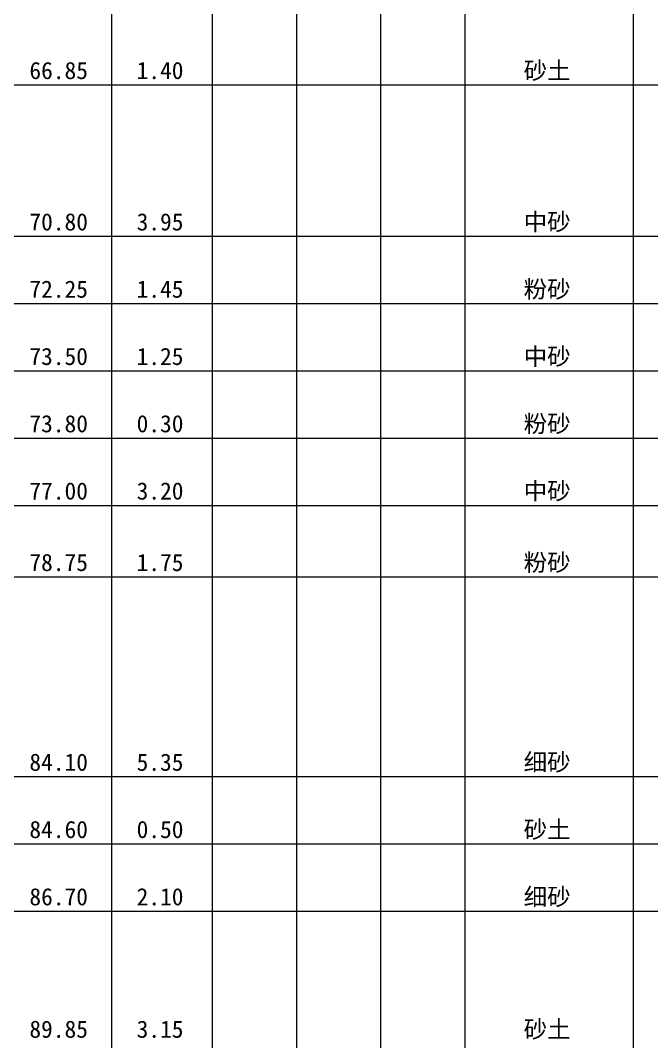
# Model space of a CAD drawing. Header units: inches. Extents: x -27 to 109, y -724 to 26.
# Drawn here: x 21.32 to 36.32, y -88.91 to -64.62 of the extents above; entities that cross this region are included whole.
import ezdxf

# ---------------------------------------------------------------- set-up
doc = ezdxf.new("R2010")
doc.units = ezdxf.units.IN
doc.header["$MEASUREMENT"] = 0
doc.layers.get('0').update_dxf_attribs({"lineweight": 0})
doc.styles.add('宋体', font='')
doc.styles.get('宋体').set_extended_font_data('宋体')

msp = doc.modelspace()

# ---------------------------------------------------------------- linework, layer by layer
at = {"linetype": 'Continuous', "lineweight": 15}
for p, q in [((23.482, 0.896), (23.482, -693.554)), ((25.882, 0.896), (25.882, -693.554)), ((27.882, 0.896), (27.882, -693.554)), ((29.882, 0.896), (29.882, -693.554)), ((31.882, 0.896), (31.882, -693.554)), ((35.882, 0.896), (35.882, -693.554)), ((21.082, -66.154), (23.482, -66.154)), ((23.482, -66.154), (25.882, -66.154)), ((25.882, -66.154), (27.882, -66.154)), ((27.882, -66.154), (29.882, -66.154)), ((29.882, -66.154), (31.882, -66.154)), ((31.882, -66.154), (35.882, -66.154)), ((35.882, -66.154), (65.882, -66.154)), ((21.082, -69.754), (23.482, -69.754)), ((23.482, -69.754), (25.882, -69.754)), ((25.882, -69.754), (27.882, -69.754)), ((27.882, -69.754), (29.882, -69.754)), ((29.882, -69.754), (31.882, -69.754)), ((31.882, -69.754), (35.882, -69.754)), ((35.882, -69.754), (65.882, -69.754)), ((21.082, -71.354), (23.482, -71.354)), ((23.482, -71.354), (25.882, -71.354)), ((25.882, -71.354), (27.882, -71.354)), ((27.882, -71.354), (29.882, -71.354)), ((29.882, -71.354), (31.882, -71.354)), ((31.882, -71.354), (35.882, -71.354)), ((35.882, -71.354), (65.882, -71.354)), ((21.082, -72.954), (23.482, -72.954)), ((23.482, -72.954), (25.882, -72.954)), ((25.882, -72.954), (27.882, -72.954)), ((27.882, -72.954), (29.882, -72.954)), ((29.882, -72.954), (31.882, -72.954)), ((31.882, -72.954), (35.882, -72.954)), ((35.882, -72.954), (65.882, -72.954)), ((21.082, -74.554), (23.482, -74.554)), ((23.482, -74.554), (25.882, -74.554)), ((25.882, -74.554), (27.882, -74.554)), ((27.882, -74.554), (29.882, -74.554)), ((29.882, -74.554), (31.882, -74.554)), ((31.882, -74.554), (35.882, -74.554)), ((35.882, -74.554), (65.882, -74.554)), ((21.082, -76.154), (23.482, -76.154)), ((23.482, -76.154), (25.882, -76.154)), ((25.882, -76.154), (27.882, -76.154)), ((27.882, -76.154), (29.882, -76.154)), ((29.882, -76.154), (31.882, -76.154)), ((31.882, -76.154), (35.882, -76.154)), ((35.882, -76.154), (65.882, -76.154)), ((21.082, -77.854), (23.482, -77.854)), ((23.482, -77.854), (25.882, -77.854)), ((25.882, -77.854), (27.882, -77.854)), ((27.882, -77.854), (29.882, -77.854)), ((29.882, -77.854), (31.882, -77.854)), ((31.882, -77.854), (35.882, -77.854)), ((35.882, -77.854), (65.882, -77.854)), ((21.082, -82.604), (23.482, -82.604)), ((23.482, -82.604), (25.882, -82.604)), ((25.882, -82.604), (27.882, -82.604)), ((27.882, -82.604), (29.882, -82.604)), ((29.882, -82.604), (31.882, -82.604)), ((31.882, -82.604), (35.882, -82.604)), ((35.882, -82.604), (65.882, -82.604)), ((21.082, -84.204), (23.482, -84.204)), ((23.482, -84.204), (25.882, -84.204)), ((25.882, -84.204), (27.882, -84.204)), ((27.882, -84.204), (29.882, -84.204)), ((29.882, -84.204), (31.882, -84.204)), ((31.882, -84.204), (35.882, -84.204)), ((35.882, -84.204), (65.882, -84.204)), ((21.082, -85.804), (23.482, -85.804)), ((23.482, -85.804), (25.882, -85.804)), ((25.882, -85.804), (27.882, -85.804)), ((27.882, -85.804), (29.882, -85.804)), ((29.882, -85.804), (31.882, -85.804)), ((31.882, -85.804), (35.882, -85.804)), ((35.882, -85.804), (65.882, -85.804))]:
    msp.add_line(p, q, dxfattribs=at)

# ---------------------------------------------------------------- texts
at = {"style": '宋体'}
for s, p in [('砂土', (33.283, -66.017)), ('66.85', (21.534, -66.017)), ('1.40', (24.083, -66.017)), ('70.80', (21.534, -69.617)), ('3.95', (24.083, -69.617)), ('中砂', (33.283, -69.617)), ('72.25', (21.534, -71.217)), ('1.45', (24.083, -71.217)), ('粉砂', (33.283, -71.217)), ('中砂', (33.283, -72.817)), ('73.50', (21.534, -72.817)), ('1.25', (24.083, -72.817)), ('73.80', (21.534, -74.417)), ('0.30', (24.083, -74.417)), ('粉砂', (33.283, -74.417)), ('77.00', (21.534, -76.017)), ('3.20', (24.083, -76.017)), ('中砂', (33.283, -76.017)), ('78.75', (21.534, -77.717)), ('1.75', (24.083, -77.717)), ('粉砂', (33.283, -77.717)), ('84.10', (21.534, -82.467)), ('5.35', (24.083, -82.467)), ('细砂', (33.283, -82.467)), ('84.60', (21.534, -84.067)), ('0.50', (24.083, -84.067)), ('砂土', (33.283, -84.067)), ('细砂', (33.283, -85.667)), ('86.70', (21.534, -85.667)), ('2.10', (24.083, -85.667)), ('砂土', (33.283, -88.817)), ('89.85', (21.534, -88.817)), ('3.15', (24.083, -88.817))]:
    msp.add_text(s, height=0.4092, dxfattribs=at).set_placement(p)

doc.saveas('drawing.dxf')
